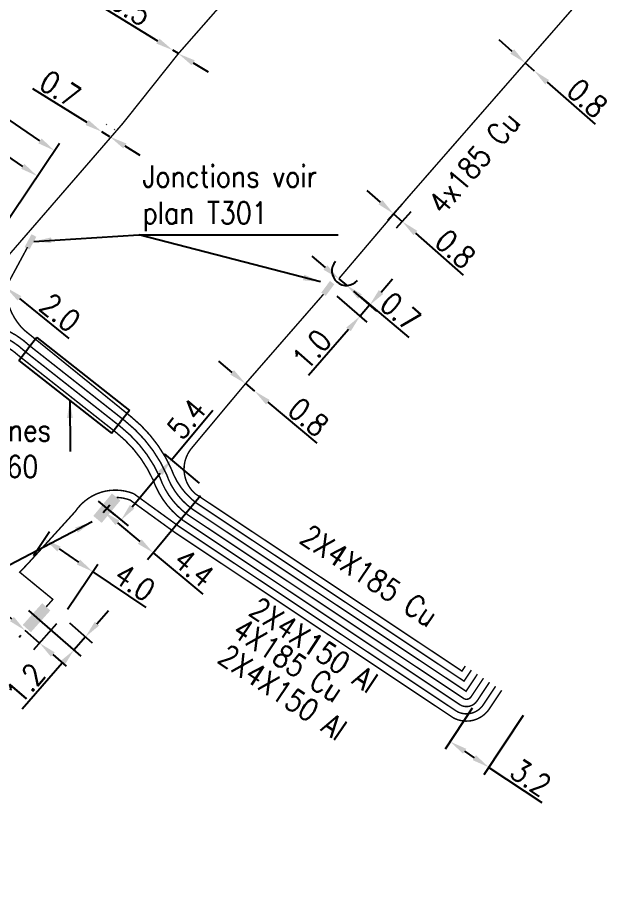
# Model space of a CAD drawing. Header units: millimetres. Extents: x 80993 to 81985, y 144000 to 145002.
# Drawn here: x 81037 to 81078.3, y 144898.4 to 144958.1 of the extents above; entities that cross this region are included whole.
import ezdxf
from ezdxf.enums import TextEntityAlignment as Align

# ---------------------------------------------------------------- set-up
doc = ezdxf.new("R2010")
doc.units = ezdxf.units.MM
doc.header["$PDMODE"] = 34
doc.linetypes.add('B_ST_AL', pattern=[2000, 1000, 1000])
doc.linetypes.add('B_ST_CU', pattern=[2000, 1000, 1000])
doc.layers.get('0').update_dxf_attribs({"linetype": 'CONTINUOUS'})
doc.layers.get('Defpoints').update_dxf_attribs({"linetype": 'CONTINUOUS'})
for name, color, linetype in [('B_100', 3, 'CONTINUOUS'), ('B_200', 7, 'CONTINUOUS'), ('B_300', 7, 'CONTINUOUS'), ('B_400', 7, 'CONTINUOUS')]:
    doc.layers.add(name, color=color, linetype=linetype)
doc.styles.add('M_ROMANS', font='ROMANS.shx', dxfattribs={"width": 0.75})
doc.styles.get("Standard").update_dxf_attribs({"font": 'romans.shx', "width": 0.85})
doc.dimstyles.get("Standard").update_dxf_attribs({"dimtxt": 1.5, "dimasz": 1.2, "dimexe": 0.625, "dimexo": 0.625, "dimgap": 0.25, "dimtad": 1, "dimdec": 1, "dimzin": 0, "dimdsep": 46, "dimtxsty": 'Standard', "dimcen": -0.5, "dimadec": 0, "dimazin": 0, "dimtfac": 1, "dimtdec": 1, "dimtmove": 0, "dimatfit": 3, "dimfxl": 0, "dimtolj": 1, "dimtzin": 0, "dimarcsym": 0})

# ---------------------------------------------------------------- blocks, each defined once
blk = doc.blocks.new('*D337')
at = {"layer": 'B_100', "color": 0, "linetype": 'Continuous', "lineweight": -2, "transparency": 16777216}
for p, q in [((81051.752, 144933.735), (81050.83, 144934.504)), ((81052.673, 144932.965), (81053.287, 144932.453)), ((81054.208, 144931.684), (81057.564, 144928.882))]:
    blk.add_line(p, q, dxfattribs=at)
at = {"layer": 'B_100', "color": 0, "linetype": 'Continuous', "transparency": 16777216}
for points in [[(81051.88, 144933.888), (81051.623, 144933.581), (81052.673, 144932.965)], [(81054.336, 144931.837), (81054.08, 144931.53), (81053.287, 144932.453)]]:
    blk.add_solid(points, dxfattribs=at)
at = {"layer": 'Defpoints', "color": 0, "linetype": 'Continuous', "transparency": 16777216}
for p in [(81052.673, 144932.965), (81052.673, 144932.965), (81053.287, 144932.453)]:
    blk.add_point(p, dxfattribs=at)
at = {"layer": 'B_100', "color": 0, "linetype": 'Continuous', "transparency": 16777216, "insert": (81056.987, 144930.666), "char_height": 1.5, "attachment_point": 5, "rotation": 320.14373}
blk.add_mtext('\\A1;0.8', dxfattribs=at)
blk = doc.blocks.new('*D338')
at = {"layer": 'B_100', "color": 0, "linetype": 'Continuous', "lineweight": -2, "transparency": 16777216}
for p, q in [((81033.746, 144941.589), (81032.815, 144942.346)), ((81034.677, 144940.832), (81036.23, 144939.571)), ((81037.161, 144938.815), (81040.554, 144936.059))]:
    blk.add_line(p, q, dxfattribs=at)
at = {"layer": 'B_100', "color": 0, "linetype": 'Continuous', "transparency": 16777216}
for points in [[(81033.872, 144941.744), (81033.62, 144941.434), (81034.677, 144940.832)], [(81037.287, 144938.97), (81037.035, 144938.66), (81036.23, 144939.571)]]:
    blk.add_solid(points, dxfattribs=at)
at = {"layer": 'Defpoints', "color": 0, "linetype": 'Continuous', "transparency": 16777216}
for p in [(81034.677, 144940.832), (81036.23, 144939.571), (81036.23, 144939.571)]:
    blk.add_point(p, dxfattribs=at)
at = {"layer": 'B_100', "color": 0, "linetype": 'Continuous', "transparency": 16777216, "insert": (81039.954, 144937.835), "char_height": 1.5, "attachment_point": 5, "rotation": 320.91432}
blk.add_mtext('\\A1;2.0', dxfattribs=at)
blk = doc.blocks.new('B_300_04')
at = {"color": 0, "linetype": 'Continuous'}
blk.add_line((0, 1.125), (0, -0.375), dxfattribs=at)
blk.add_solid([(-1, 0.75), (-1, 0), (1, 0.75), (1, 0)], dxfattribs=at)
at = {"color": 0, "linetype": 'Continuous', "style": 'M_ROMANS', "width": 0.75, "flags": 3}
for tag, p in [('DEF_LEG', (0, -4.25)), ('DEF_COUP', (0, -6.75)), ('DEF_TYPE', (0, -9.25))]:
    blk.add_attdef(tag, text='', height=1.2, dxfattribs=at).set_placement(p, align=Align.MIDDLE)
blk = doc.blocks.new('*D339')
at = {"layer": 'B_100', "color": 0, "linetype": 'Continuous', "lineweight": -2, "transparency": 16777216}
for p, q in [((81068.221, 144910.684), (81066.355, 144907.88)), ((81071.726, 144910.176), (81069.019, 144906.107)), ((81067.7, 144907.735), (81068.366, 144907.292)), ((81069.366, 144906.627), (81073.005, 144904.206))]:
    blk.add_line(p, q, dxfattribs=at)
at = {"layer": 'B_100', "color": 0, "linetype": 'Continuous', "transparency": 16777216}
for points in [[(81067.811, 144907.902), (81067.59, 144907.569), (81066.701, 144908.4)], [(81068.477, 144907.459), (81068.256, 144907.126), (81069.366, 144906.627)]]:
    blk.add_solid(points, dxfattribs=at)
at = {"layer": 'Defpoints', "color": 0, "linetype": 'Continuous', "transparency": 16777216}
for p in [(81068.567, 144911.204), (81072.073, 144910.696), (81066.701, 144908.4)]:
    blk.add_point(p, dxfattribs=at)
at = {"layer": 'B_100', "color": 0, "linetype": 'Continuous', "transparency": 16777216, "insert": (81072.239, 144905.917), "char_height": 1.5, "attachment_point": 5, "rotation": 326.36444}
blk.add_mtext('\\A1;3.2', dxfattribs=at)
blk = doc.blocks.new('*D340')
at = {"layer": 'B_300', "color": 0, "linetype": 'Continuous', "lineweight": -2, "transparency": 16777216}
for p, q in [((81049.592, 144925.257), (81045.935, 144920.877)), ((81042.914, 144924.124), (81043.359, 144924.656)), ((81043.879, 144923.407), (81045.415, 144922.125)), ((81046.336, 144921.356), (81049.738, 144918.516))]:
    blk.add_line(p, q, dxfattribs=at)
at = {"layer": 'B_300', "color": 0, "linetype": 'Continuous', "transparency": 16777216}
for points in [[(81044.008, 144923.561), (81043.751, 144923.254), (81042.958, 144924.176)], [(81045.543, 144922.279), (81045.287, 144921.972), (81046.336, 144921.356)]]:
    blk.add_solid(points, dxfattribs=at)
at = {"layer": 'Defpoints', "color": 0, "linetype": 'Continuous', "transparency": 16777216}
for p in [(81049.993, 144925.737), (81042.958, 144924.176), (81042.514, 144923.644)]:
    blk.add_point(p, dxfattribs=at)
at = {"layer": 'B_300', "color": 0, "linetype": 'Continuous', "transparency": 16777216, "insert": (81049.139, 144920.319), "char_height": 1.5, "attachment_point": 5, "rotation": 320.14373}
blk.add_mtext('\\A1;4.4', dxfattribs=at)
blk = doc.blocks.new('*D341')
at = {"layer": 'B_300', "color": 0, "linetype": 'Continuous', "lineweight": -2, "transparency": 16777216}
for p, q in [((81047.591, 144927.743), (81050.431, 144931.145)), ((81049.513, 144926.138), (81047.111, 144928.143)), ((81044.899, 144924.518), (81046.822, 144926.821)), ((81043.347, 144924.251), (81044.61, 144923.197))]:
    blk.add_line(p, q, dxfattribs=at)
at = {"layer": 'B_300', "color": 0, "linetype": 'Continuous', "transparency": 16777216}
for points in [[(81046.668, 144926.95), (81046.975, 144926.693), (81047.591, 144927.743)], [(81044.745, 144924.647), (81045.052, 144924.39), (81044.13, 144923.597)]]:
    blk.add_solid(points, dxfattribs=at)
at = {"layer": 'Defpoints', "color": 0, "linetype": 'Continuous', "transparency": 16777216}
for p in [(81049.993, 144925.737), (81042.867, 144924.652), (81044.13, 144923.597)]:
    blk.add_point(p, dxfattribs=at)
at = {"layer": 'B_300', "color": 0, "linetype": 'Continuous', "transparency": 16777216, "insert": (81048.628, 144930.545), "char_height": 1.5, "attachment_point": 5, "rotation": 50.14373}
blk.add_mtext('\\A1;5.4', dxfattribs=at)
blk = doc.blocks.new('*D342')
at = {"layer": 'B_300', "color": 0, "linetype": 'Continuous', "lineweight": -2, "transparency": 16777216}
for p, q in [((81061.966, 144939.246), (81062.754, 144940.151)), ((81058.936, 144938.973), (81060.995, 144937.18)), ((81060.078, 144939.299), (81061.649, 144937.931)), ((81061.178, 144938.341), (81060.524, 144937.59)), ((81059.736, 144936.685), (81056.982, 144933.523))]:
    blk.add_line(p, q, dxfattribs=at)
at = {"layer": 'B_300', "color": 0, "linetype": 'Continuous', "transparency": 16777216}
for points in [[(81061.815, 144939.378), (81062.117, 144939.115), (81061.178, 144938.341)], [(81059.585, 144936.817), (81059.886, 144936.554), (81060.524, 144937.59)]]:
    blk.add_solid(points, dxfattribs=at)
at = {"layer": 'Defpoints', "color": 0, "linetype": 'Continuous', "transparency": 16777216}
for p in [(81059.606, 144939.71), (81058.465, 144939.383), (81060.524, 144937.59)]:
    blk.add_point(p, dxfattribs=at)
at = {"layer": 'B_300', "color": 0, "linetype": 'Continuous', "transparency": 16777216, "insert": (81057.209, 144935.307), "char_height": 1.5, "attachment_point": 5, "rotation": 48.94967}
blk.add_mtext('\\A1;1.0', dxfattribs=at)
blk = doc.blocks.new('*D347')
at = {"layer": 'B_300', "color": 0, "linetype": 'Continuous', "lineweight": -2, "transparency": 16777216}
for p, q in [((81042.478, 144916.487), (81043.267, 144917.39)), ((81038.526, 144916.739), (81041.363, 144914.261)), ((81040.585, 144916.547), (81042.159, 144915.172)), ((81041.688, 144915.583), (81040.893, 144914.672)), ((81040.103, 144913.768), (81037.347, 144910.613))]:
    blk.add_line(p, q, dxfattribs=at)
at = {"layer": 'B_300', "color": 0, "linetype": 'Continuous', "transparency": 16777216}
for points in [[(81042.327, 144916.618), (81042.628, 144916.355), (81041.688, 144915.583)], [(81039.953, 144913.9), (81040.254, 144913.637), (81040.893, 144914.672)]]:
    blk.add_solid(points, dxfattribs=at)
at = {"layer": 'Defpoints', "color": 0, "linetype": 'Continuous', "transparency": 16777216}
for p in [(81038.055, 144917.15), (81040.114, 144916.958), (81040.893, 144914.672)]:
    blk.add_point(p, dxfattribs=at)
at = {"layer": 'B_300', "color": 0, "linetype": 'Continuous', "transparency": 16777216, "insert": (81037.577, 144912.397), "char_height": 1.5, "attachment_point": 5, "rotation": 48.86352}
blk.add_mtext('\\A1;1.2', dxfattribs=at)
blk = doc.blocks.new('*D348')
at = {"layer": 'B_300', "color": 0, "linetype": 'Continuous', "lineweight": -2, "transparency": 16777216}
for p, q in [((81036.646, 144916.808), (81031.222, 144921.526)), ((81039.704, 144916.486), (81038.136, 144914.684)), ((81037.258, 144915.683), (81037.141, 144915.549)), ((81038.546, 144915.155), (81037.551, 144916.02)), ((81039.451, 144914.368), (81040.357, 144913.58))]:
    blk.add_line(p, q, dxfattribs=at)
at = {"layer": 'B_300', "color": 0, "linetype": 'Continuous', "transparency": 16777216}
for points in [[(81036.777, 144916.959), (81036.515, 144916.657), (81037.551, 144916.02)], [(81039.583, 144914.519), (81039.32, 144914.217), (81038.546, 144915.155)]]:
    blk.add_solid(points, dxfattribs=at)
at = {"layer": 'Defpoints', "color": 0, "linetype": 'Continuous', "transparency": 16777216}
for p in [(81040.114, 144916.958), (81037.551, 144916.02), (81037.668, 144916.155)]:
    blk.add_point(p, dxfattribs=at)
at = {"layer": 'B_300', "color": 0, "linetype": 'Continuous', "transparency": 16777216, "insert": (81033.006, 144921.3), "char_height": 1.5, "attachment_point": 5, "rotation": 318.98148}
blk.add_mtext('\\A1;1.3', dxfattribs=at)
blk = doc.blocks.new('*D349')
at = {"layer": 'B_100', "color": 0, "linetype": 'Continuous', "lineweight": -2, "transparency": 16777216}
for p, q in [((81038.128, 144921.168), (81039.231, 144922.804)), ((81039.876, 144921.615), (81041.203, 144920.72)), ((81040.463, 144917.476), (81042.547, 144920.568)), ((81042.198, 144920.05), (81045.823, 144917.606))]:
    blk.add_line(p, q, dxfattribs=at)
at = {"layer": 'B_100', "color": 0, "linetype": 'Continuous', "transparency": 16777216}
for points in [[(81039.988, 144921.781), (81039.764, 144921.449), (81038.881, 144922.285)], [(81041.315, 144920.886), (81041.091, 144920.555), (81042.198, 144920.05)]]:
    blk.add_solid(points, dxfattribs=at)
at = {"layer": 'Defpoints', "color": 0, "linetype": 'Continuous', "transparency": 16777216}
for p in [(81038.881, 144922.285), (81037.779, 144920.65), (81040.114, 144916.958)]:
    blk.add_point(p, dxfattribs=at)
at = {"layer": 'B_100', "color": 0, "linetype": 'Continuous', "transparency": 16777216, "insert": (81045.067, 144919.322), "char_height": 1.5, "attachment_point": 5, "rotation": 326.01723}
blk.add_mtext('\\A1;4.0', dxfattribs=at)
blk = doc.blocks.new('B_300_03')
at = {"color": 0, "linetype": 'Continuous'}
blk.add_solid([(-1, 0.75), (-1, 0), (1, 0.75), (1, 0)], dxfattribs=at)
at = {"color": 0, "linetype": 'Continuous', "style": 'M_ROMANS', "width": 0.75, "flags": 3}
for tag, p in [('DEF_LEG', (0, -4.25)), ('DEF_COUP', (0, -6.75)), ('DEF_TYPE', (0, -9.25))]:
    blk.add_attdef(tag, text='', height=1.2, dxfattribs=at).set_placement(p, align=Align.MIDDLE)
blk = doc.blocks.new('*D357')
at = {"layer": 'B_100', "color": 0, "linetype": 'Continuous', "lineweight": -2, "transparency": 16777216}
for p, q in [((81021.737, 144945.485), (81028.08, 144954.901)), ((81037.391, 144947.875), (81028.726, 144953.712)), ((81032.392, 144938.307), (81038.735, 144947.723))]:
    blk.add_line(p, q, dxfattribs=at)
at = {"layer": 'B_100', "color": 0, "linetype": 'Continuous', "transparency": 16777216}
for points in [[(81028.838, 144953.878), (81028.614, 144953.546), (81027.731, 144954.383)], [(81037.502, 144948.041), (81037.279, 144947.709), (81038.386, 144947.205)]]:
    blk.add_solid(points, dxfattribs=at)
at = {"layer": 'Defpoints', "color": 0, "linetype": 'Continuous', "transparency": 16777216}
for p in [(81027.731, 144954.383), (81021.388, 144944.967), (81032.043, 144937.789)]:
    blk.add_point(p, dxfattribs=at)
at = {"layer": 'B_100', "color": 0, "linetype": 'Continuous', "transparency": 16777216, "insert": (81033.562, 144951.66), "char_height": 1.5, "attachment_point": 5, "rotation": 326.03364}
blk.add_mtext('\\A1;12.8', dxfattribs=at)
blk = doc.blocks.new('*D358')
at = {"layer": 'B_200', "color": 0, "linetype": 'Continuous', "lineweight": -2, "transparency": 16777216}
for p, q in [((81020.288, 144947.366), (81027.388, 144957.906)), ((81038.567, 144949.622), (81028.035, 144956.718)), ((81032.392, 144938.307), (81039.912, 144949.47))]:
    blk.add_line(p, q, dxfattribs=at)
at = {"layer": 'B_200', "color": 0, "linetype": 'Continuous', "transparency": 16777216}
for points in [[(81028.146, 144956.883), (81027.923, 144956.552), (81027.039, 144957.388)], [(81038.679, 144949.788), (81038.456, 144949.456), (81039.563, 144948.952)]]:
    blk.add_solid(points, dxfattribs=at)
at = {"layer": 'Defpoints', "color": 0, "linetype": 'Continuous', "transparency": 16777216}
for p in [(81027.039, 144957.388), (81019.939, 144946.847), (81032.043, 144937.789)]:
    blk.add_point(p, dxfattribs=at)
at = {"layer": 'B_200', "color": 0, "linetype": 'Continuous', "transparency": 16777216, "insert": (81030.865, 144956.016), "char_height": 1.5, "attachment_point": 5, "rotation": 326.03364}
blk.add_mtext('\\A1;15.1', dxfattribs=at)
blk = doc.blocks.new('*D411')
at = {"layer": 'B_100', "color": 0, "linetype": 'Continuous', "lineweight": -2, "transparency": 16777216}
for p, q in [((81041.799, 144950.88), (81038.084, 144953.183)), ((81043.123, 144950.737), (81043.149, 144950.778)), ((81043.675, 144950.395), (81043.701, 144950.436)), ((81043.372, 144949.905), (81042.819, 144950.247)), ((81044.392, 144949.272), (81045.411, 144948.64))]:
    blk.add_line(p, q, dxfattribs=at)
at = {"layer": 'B_100', "color": 0, "linetype": 'Continuous', "transparency": 16777216}
for points in [[(81041.905, 144951.05), (81041.694, 144950.71), (81042.819, 144950.247)], [(81044.497, 144949.442), (81044.286, 144949.102), (81043.372, 144949.905)]]:
    blk.add_solid(points, dxfattribs=at)
at = {"layer": 'Defpoints', "color": 0, "linetype": 'Continuous', "transparency": 16777216}
for p in [(81042.794, 144950.206), (81042.819, 144950.247), (81043.346, 144949.864)]:
    blk.add_point(p, dxfattribs=at)
at = {"layer": 'B_100', "color": 0, "linetype": 'Continuous', "transparency": 16777216, "insert": (81039.959, 144953.197), "char_height": 1.5, "attachment_point": 5, "rotation": 328.20085}
blk.add_mtext('\\A1;0.7', dxfattribs=at)
blk = doc.blocks.new('*D412')
at = {"layer": 'B_100', "color": 0, "linetype": 'Continuous', "lineweight": -2, "transparency": 16777216}
for p, q in [((81046.657, 144956.473), (81042.933, 144958.763)), ((81048.062, 144955.609), (81047.679, 144955.845)), ((81049.084, 144954.98), (81050.106, 144954.351))]:
    blk.add_line(p, q, dxfattribs=at)
at = {"layer": 'B_100', "color": 0, "linetype": 'Continuous', "transparency": 16777216}
for points in [[(81046.762, 144956.644), (81046.552, 144956.303), (81047.679, 144955.845)], [(81049.189, 144955.15), (81048.98, 144954.81), (81048.062, 144955.609)]]:
    blk.add_solid(points, dxfattribs=at)
at = {"layer": 'Defpoints', "color": 0, "linetype": 'Continuous', "transparency": 16777216}
for p in [(81047.679, 144955.845), (81047.679, 144955.845), (81048.062, 144955.609)]:
    blk.add_point(p, dxfattribs=at)
at = {"layer": 'B_100', "color": 0, "linetype": 'Continuous', "transparency": 16777216, "insert": (81044.808, 144958.784), "char_height": 1.5, "attachment_point": 5, "rotation": 328.40453}
blk.add_mtext('\\A1;0.5', dxfattribs=at)
blk = doc.blocks.new('*D417')
at = {"layer": 'B_100', "color": 0, "linetype": 'Continuous', "lineweight": -2, "transparency": 16777216}
for p, q in [((81070.963, 144955.761), (81070.062, 144956.554)), ((81071.864, 144954.968), (81072.464, 144954.439)), ((81073.365, 144953.646), (81076.646, 144950.758))]:
    blk.add_line(p, q, dxfattribs=at)
at = {"layer": 'B_100', "color": 0, "linetype": 'Continuous', "transparency": 16777216}
for points in [[(81071.095, 144955.911), (81070.831, 144955.611), (81071.864, 144954.968)], [(81073.497, 144953.796), (81073.233, 144953.496), (81072.464, 144954.439)]]:
    blk.add_solid(points, dxfattribs=at)
at = {"layer": 'Defpoints', "color": 0, "linetype": 'Continuous', "transparency": 16777216}
for p in [(81071.864, 144954.968), (81072.464, 144954.439), (81072.464, 144954.439)]:
    blk.add_point(p, dxfattribs=at)
at = {"layer": 'B_100', "color": 0, "linetype": 'Continuous', "transparency": 16777216, "insert": (81076.116, 144952.556), "char_height": 1.5, "attachment_point": 5, "rotation": 318.63759}
blk.add_mtext('\\A1;0.8', dxfattribs=at)
blk = doc.blocks.new('*D418')
at = {"layer": 'B_100', "color": 0, "linetype": 'Continuous', "lineweight": -2, "transparency": 16777216}
for p, q in [((81058.151, 144940.931), (81057.232, 144941.703)), ((81059.07, 144940.16), (81059.606, 144939.71)), ((81060.525, 144938.938), (81063.873, 144936.127))]:
    blk.add_line(p, q, dxfattribs=at)
at = {"layer": 'B_100', "color": 0, "linetype": 'Continuous', "transparency": 16777216}
for points in [[(81058.28, 144941.084), (81058.023, 144940.778), (81059.07, 144940.16)], [(81060.654, 144939.091), (81060.397, 144938.785), (81059.606, 144939.71)]]:
    blk.add_solid(points, dxfattribs=at)
at = {"layer": 'Defpoints', "color": 0, "linetype": 'Continuous', "transparency": 16777216}
for p in [(81059.07, 144940.16), (81059.606, 144939.71), (81059.606, 144939.71)]:
    blk.add_point(p, dxfattribs=at)
at = {"layer": 'B_100', "color": 0, "linetype": 'Continuous', "transparency": 16777216, "insert": (81063.302, 144937.913), "char_height": 1.5, "attachment_point": 5, "rotation": 319.98504}
blk.add_mtext('\\A1;0.7', dxfattribs=at)
blk = doc.blocks.new('*D419')
at = {"layer": 'B_100', "color": 0, "linetype": 'Continuous', "lineweight": -2, "transparency": 16777216}
for p, q in [((81061.922, 144945.418), (81061.023, 144946.213)), ((81063.405, 144945.284), (81062.408, 144944.156)), ((81062.821, 144944.624), (81063.421, 144944.094)), ((81064.004, 144944.755), (81063.007, 144943.626)), ((81064.32, 144943.3), (81067.596, 144940.406))]:
    blk.add_line(p, q, dxfattribs=at)
at = {"layer": 'B_100', "color": 0, "linetype": 'Continuous', "transparency": 16777216}
for points in [[(81062.054, 144945.568), (81061.79, 144945.269), (81062.821, 144944.624)], [(81064.453, 144943.45), (81064.188, 144943.15), (81063.421, 144944.094)]]:
    blk.add_solid(points, dxfattribs=at)
at = {"layer": 'Defpoints', "color": 0, "linetype": 'Continuous', "transparency": 16777216}
for p in [(81063.819, 144945.753), (81064.418, 144945.223), (81063.421, 144944.094)]:
    blk.add_point(p, dxfattribs=at)
at = {"layer": 'B_100', "color": 0, "linetype": 'Continuous', "transparency": 16777216, "insert": (81067.07, 144942.205), "char_height": 1.5, "attachment_point": 5, "rotation": 318.54045}
blk.add_mtext('\\A1;0.8', dxfattribs=at)
blk = doc.blocks.new('B_300_05')
at = {"color": 0, "linetype": 'Continuous'}
blk.add_arc((0, 0), 1, 270, 90, dxfattribs=at)
at = {"color": 0, "linetype": 'Continuous', "style": 'M_ROMANS', "width": 0.75, "flags": 3}
for tag, p in [('DEF_LEG', (0, -5)), ('DEF_COUP', (0, -7.5)), ('DEF_TYPE', (0, -10))]:
    blk.add_attdef(tag, text='', height=1.2, dxfattribs=at).set_placement(p, align=Align.MIDDLE)

msp = doc.modelspace()

# ---------------------------------------------------------------- linework, layer by layer
at = {"layer": 'B_100', "linetype": 'B_ST_AL', "const_width": 0.1, "flags": 128}
for points in [[(81059.07, 144940.16), (81063.748, 144945.672), (81078.035, 144962.036, 0.416597), (81077.934, 144963.453), (81065.843, 144973.837, -0.398021), (81065.701, 144975.204, 0.47856), (81065.148, 144977.475), (81044.908, 144986.989)], [(81044.695, 144986.537), (81064.936, 144977.022, -0.495829), (81065.269, 144975.465), (81058.822, 144967.963), (81053.704, 144962.036), (81048.062, 144955.609), (81044.256, 144950.825), (81032.812, 144937.608, -0.37926), (81031.497, 144937.433), (81019.808, 144945.308)], [(81068.576, 144913.023), (81067.796, 144911.851), (81048.977, 144924.383, -0.152437), (81047.252, 144926.737, 0.120394), (81044.406, 144930.401), (81037.838, 144935.579, 0.272373), (81031.992, 144936.901, -0.129671), (81030.532, 144936.343)], [(81000, 144899.274), (81007.838, 144908.267), (81019.635, 144921.832), (81024.548, 144927.481, 0.267949), (81024.845, 144929.005, -0.250713), (81025.132, 144930.785), (81030.559, 144935.566, -0.365568), (81037.484, 144935.221), (81044.096, 144930.009, -0.119775), (81046.786, 144926.552, 0.151906), (81048.69, 144923.973), (81067.68, 144911.328, 0.357382), (81068.149, 144911.479), (81068.992, 144912.746)], [(81039.001, 144917.646), (81039.455, 144918.156), (81037.18, 144920.021), (81037.779, 144920.65), (81040.984, 144924.179, -0.356994), (81045.006, 144925.407), (81048.118, 144923.153), (81067.187, 144910.455, 0.383988), (81068.984, 144910.929), (81069.825, 144912.192)], [(81043.836, 144925.154, -0.08448), (81044.763, 144924.966), (81047.832, 144922.742), (81066.931, 144910.024, 0.388286), (81069.402, 144910.653), (81070.241, 144911.915)]]:
    msp.add_lwpolyline(points, format="xyb", dxfattribs=at)
at = {"layer": 'B_100', "linetype": 'B_ST_CU', "const_width": 0.1, "flags": 128}
for points in [[(81037.718, 144942.331), (81036.23, 144939.571, 0.199484), (81037.471, 144936.65), (81044.808, 144930.699, -0.119402), (81047.572, 144927.121, 0.148137), (81049.297, 144924.768), (81067.657, 144912.545), (81068.16, 144913.3)], [(81067.743, 144913.577), (81067.517, 144913.237), (81049.231, 144925.396, -0.401242), (81048.938, 144928.492), (81052.673, 144932.965), (81058.016, 144939.094)], [(81000, 144898.494), (81008.215, 144907.939), (81020.013, 144921.504), (81024.926, 144927.153, 0.267949), (81025.318, 144929.167, -0.242109), (81025.503, 144930.445), (81030.904, 144935.204, -0.358111), (81037.128, 144934.865), (81043.786, 144929.616, -0.119133), (81046.322, 144926.367, 0.151419), (81048.404, 144923.563), (81067.438, 144910.888, 0.376472), (81068.567, 144911.204), (81069.408, 144912.469)]]:
    msp.add_lwpolyline(points, format="xyb", dxfattribs=at)
at = {"layer": 'B_400', "color": 7, "linetype": 'CONTINUOUS'}
for p, q in [((81038.355, 144936.128), (81037.736, 144935.342)), ((81038.355, 144936.128), (81044.706, 144931.129)), ((81037.118, 144934.556), (81037.736, 144935.342)), ((81037.118, 144934.556), (81043.469, 144929.557)), ((81044.706, 144931.129), (81044.087, 144930.343)), ((81043.469, 144929.557), (81044.087, 144930.343))]:
    msp.add_line(p, q, dxfattribs=at)

# ---------------------------------------------------------------- block references
at = {"layer": 'B_300', "xscale": 0.5, "yscale": 0.5, "zscale": 0.5}
for p, rotation in [((81037.752, 144942.777), 241.6990611971387), ((81058.164, 144939.607), 233.345518544142)]:
    msp.add_blockref('B_300_03', p, dxfattribs=dict(at, rotation=rotation))
at = {"layer": 'B_300'}
for name, p, rotation in [('B_300_05', (81059.592, 144940.701), 229.1160952022251), ('B_300_04', (81042.867, 144924.652), 230.1437331764125), ('B_300_04', (81038.615, 144916.65), 48.20593876163075)]:
    msp.add_blockref(name, p, dxfattribs=dict(at, rotation=rotation))

# ---------------------------------------------------------------- texts
at = {"layer": 'B_100', "linetype": 'Continuous', "width": 0.85}
for s, rotation, p in [('4x185 Cu', 49.79207, (81068.356, 144948.137)), ('2X4X185 Cu', 326.33409, (81061.164, 144919.775)), ('2X4X150 Al', 326.33409, (81057.358, 144915.021)), ('4X185 Cu', 326.33409, (81055.613, 144913.991)), ('2X4X150 Al', 326.33409, (81055.217, 144911.772))]:
    msp.add_text(s, height=1.5, rotation=rotation, dxfattribs=at).set_placement(p, align=Align.MIDDLE)
at = {"layer": 'B_300', "linetype": 'Continuous', "insert": (81045.611, 144943.434), "char_height": 1.5, "attachment_point": 7}
msp.add_mtext('Jonctions voir \\Pplan T301', dxfattribs=at)
at = {"layer": 'B_400', "linetype": 'Continuous', "insert": (81031.898, 144928.52), "char_height": 1.5, "attachment_point": 4}
msp.add_mtext('\\A1;3 gaines\\PPVC160', dxfattribs=at)

# ---------------------------------------------------------------- dimensions: what is measured, and where the dimension line sits
at = {"layer": 'B_100', "linetype": 'Continuous'}
for base, p1, p2, angle, picture, middle, dimtype in [((81047.679, 144955.845), (81048.062, 144955.609), (81047.679, 144955.845), 328.40453, '*D412', (81044.284, 144957.933), 160), ((81072.464, 144954.439), (81071.864, 144954.968), (81072.464, 144954.439), 138.63759, '*D417', (81075.456, 144951.806), 160), ((81027.731, 144954.383), (81032.043, 144937.789), (81021.388, 144944.967), 326.03364, '*D357', (81033.003, 144950.831), 160), ((81042.819, 144950.247), (81043.346, 144949.864), (81042.794, 144950.206), 328.20085, '*D411', (81039.432, 144952.348), 160), ((81063.421, 144944.094), (81063.819, 144945.753), (81064.418, 144945.223), 138.54045, '*D419', (81066.408, 144941.455), 160), ((81036.23, 144939.571), (81034.677, 144940.832), (81036.23, 144939.571), 320.91432, '*D338', (81039.324, 144937.058), 161), ((81059.606, 144939.71), (81059.07, 144940.16), (81059.606, 144939.71), 139.98504, '*D418', (81062.659, 144937.147), 160), ((81052.673, 144932.965), (81053.287, 144932.453), (81052.673, 144932.965), 140.14373, '*D337', (81056.346, 144929.898), 161), ((81038.881, 144922.285), (81040.114, 144916.958), (81037.779, 144920.65), 326.01723, '*D349', (81044.508, 144918.493), 160), ((81066.701, 144908.4), (81072.073, 144910.696), (81068.567, 144911.204), 326.36444, '*D339', (81071.685, 144905.084), 160)]:
    dim = msp.add_linear_dim(base=base, p1=p1, p2=p2, angle=angle, dimstyle='Standard', dxfattribs=at)
    dim.commit()
    dim.dimension.update_dxf_attribs({"geometry": picture, "text_midpoint": middle, "dimtype": dimtype})
at = {"layer": 'B_200', "linetype": 'Continuous'}
dim = msp.add_linear_dim(base=(81027.039, 144957.388), p1=(81032.043, 144937.789), p2=(81019.939, 144946.847), angle=326.03364, dimstyle='Standard', dxfattribs=at)
dim.commit()
dim.dimension.update_dxf_attribs({"geometry": '*D358', "text_midpoint": (81030.307, 144955.187), "dimtype": 160})
at = {"layer": 'B_300', "linetype": 'Continuous'}
for base, p1, p2, angle, picture, middle in [((81060.524, 144937.59), (81059.606, 144939.71), (81058.465, 144939.383), 228.94967, '*D342', (81057.963, 144934.65)), ((81044.13, 144923.597), (81049.993, 144925.737), (81042.867, 144924.652), 50.14373, '*D341', (81049.395, 144929.904)), ((81042.958, 144924.176), (81049.993, 144925.737), (81042.514, 144923.644), 320.14373, '*D340', (81048.498, 144919.552)), ((81037.551, 144916.02), (81040.114, 144916.958), (81037.668, 144916.155), 318.98148, '*D348', (81032.349, 144920.545)), ((81040.893, 144914.672), (81040.114, 144916.958), (81038.055, 144917.15), 48.86352, '*D347', (81038.331, 144911.739))]:
    dim = msp.add_linear_dim(base=base, p1=p1, p2=p2, angle=angle, dimstyle='Standard', dxfattribs=at)
    dim.commit()
    dim.dimension.update_dxf_attribs({"geometry": picture, "text_midpoint": middle, "dimtype": 160})

# ---------------------------------------------------------------- leaders
at = {"layer": 'B_300', "linetype": 'Continuous', "annotation_type": 0, "has_hookline": 1, "hookline_direction": 0, "text_width": 13.418}
msp.add_leader([(81038.149, 144942.724), (81045.361, 144943.184)], dimstyle='Standard', dxfattribs=at)
at = {"layer": 'B_300', "linetype": 'Continuous'}
for points in [[(81057.818, 144939.943), (81045.361, 144943.184)], [(81042.141, 144923.468), (81029.648, 144916.93)]]:
    msp.add_leader(points, dimstyle='Standard', dxfattribs=at)
at = {"layer": 'B_400', "linetype": 'Continuous'}
msp.add_leader([(81040.618, 144931.801), (81040.634, 144928.303)], dimstyle='Standard', dxfattribs=at)

doc.saveas('drawing.dxf')
